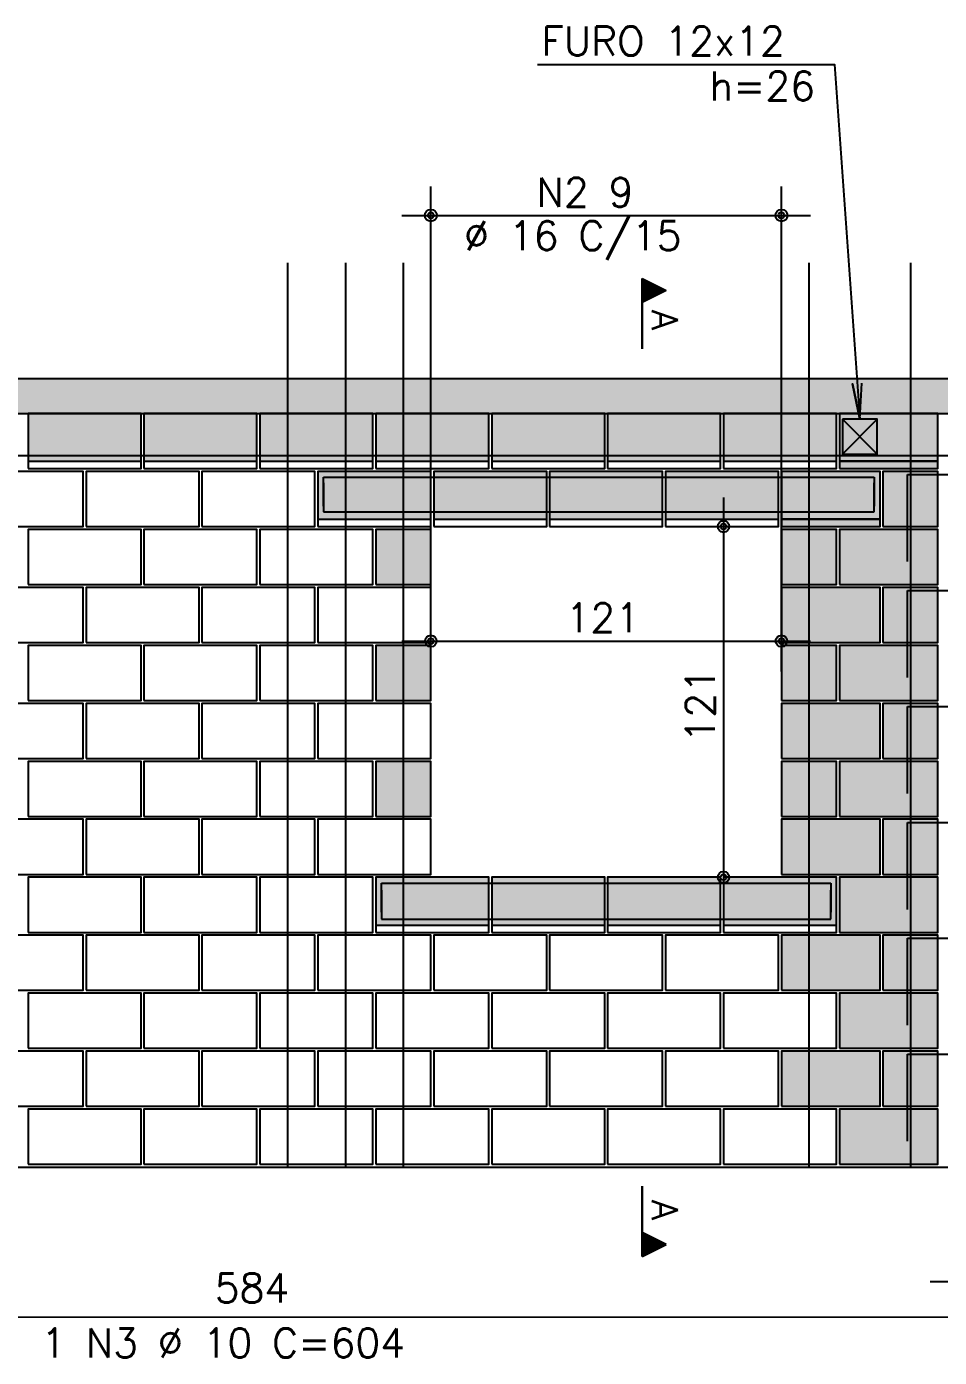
# Model space of a CAD drawing. Extents: x -1 to 122, y -1 to 61.
# Drawn here: x 13.89 to 20.19, y 26.89 to 36.08 of the extents above; entities that cross this region are included whole.
import ezdxf

# ---------------------------------------------------------------- set-up
doc = ezdxf.new("R2010")
doc.units = 0
doc.header["$MEASUREMENT"] = 0
for name, color, linetype in [('PENA_01', 1, 'CONTINUOUS'), ('PENA_02', 2, 'CONTINUOUS'), ('PENA_03', 3, 'CONTINUOUS'), ('PENA_05', 5, 'CONTINUOUS'), ('PENA_09', 254, 'CONTINUOUS'), ('PENA_11', 252, 'CONTINUOUS'), ('PENA_21', 100, 'CONTINUOUS'), ('PENA_23', 50, 'CONTINUOUS')]:
    doc.layers.add(name, color=color, linetype=linetype)
doc.styles.get("Standard").update_dxf_attribs({"font": 'ROMANS.SHX'})

msp = doc.modelspace()

# ---------------------------------------------------------------- linework, layer by layer
at = {"layer": 'PENA_01', "linetype": 'Continuous'}
for p, q in [((16.681214, 31.606575), (16.681214, 34.973258)), ((19.101214, 31.626575), (19.101214, 34.973258)), ((16.481214, 34.773258), (19.301214, 34.773258)), ((19.521624, 33.366575), (19.761624, 33.126575)), ((19.761624, 33.366575), (19.521624, 33.126575)), ((13.901214, 33.076575), (14.681214, 33.076575)), ((14.701214, 33.076575), (15.481214, 33.076575)), ((15.501214, 33.076575), (16.281214, 33.076575)), ((16.301214, 33.076575), (17.081214, 33.076575)), ((17.101214, 33.076575), (17.881214, 33.076575)), ((17.901214, 33.076575), (18.681214, 33.076575)), ((18.701214, 33.076575), (19.481214, 33.076575)), ((19.501624, 33.076575), (20.181624, 33.076575)), ((18.701214, 32.826575), (18.701214, 30.006575)), ((15.901214, 32.676575), (16.681214, 32.676575)), ((16.701214, 32.676575), (17.481214, 32.676575)), ((17.501214, 32.676575), (18.281214, 32.676575)), ((18.301214, 32.676575), (19.081214, 32.676575)), ((18.891214, 32.626575), (18.901214, 32.626575)), ((19.101624, 32.676575), (19.781624, 32.676575)), ((16.681214, 31.816575), (16.681214, 32.036824)), ((19.101214, 31.816575), (19.101214, 32.036824)), ((16.481214, 31.836824), (19.301214, 31.836824)), ((16.301214, 29.876575), (17.081214, 29.876575)), ((17.101214, 29.876575), (17.881214, 29.876575)), ((17.901214, 29.876575), (18.681214, 29.876575)), ((18.701214, 29.876575), (19.481214, 29.876575)), ((20.127269, 27.417946), (21.527232, 27.417946))]:
    msp.add_line(p, q, dxfattribs=at)
msp.add_lwpolyline([(19.521624, 33.366575), (19.521624, 33.126575), (19.761624, 33.126575), (19.761624, 33.366575), (19.521624, 33.366575)], dxfattribs=at)
at = {"layer": 'PENA_02', "linetype": 'Continuous'}
msp.add_line((9.501214, 28.206575), (31.281214, 28.206575), dxfattribs=at)
for points in [[(9.501214, 33.406575), (31.281214, 33.406575), (31.281214, 33.646575), (9.501214, 33.646575), (9.501214, 33.406575)], [(13.901214, 33.026575), (14.681214, 33.026575), (14.681214, 33.406575), (13.901214, 33.406575), (13.901214, 33.026575)], [(14.701214, 33.026575), (15.481214, 33.026575), (15.481214, 33.406575), (14.701214, 33.406575), (14.701214, 33.026575)], [(15.501214, 33.026575), (16.281214, 33.026575), (16.281214, 33.406575), (15.501214, 33.406575), (15.501214, 33.026575)], [(16.301214, 33.026575), (17.081214, 33.026575), (17.081214, 33.406575), (16.301214, 33.406575), (16.301214, 33.026575)], [(17.101214, 33.026575), (17.881214, 33.026575), (17.881214, 33.406575), (17.101214, 33.406575), (17.101214, 33.026575)], [(17.901214, 33.026575), (18.681214, 33.026575), (18.681214, 33.406575), (17.901214, 33.406575), (17.901214, 33.026575)], [(18.701214, 33.026575), (19.481214, 33.026575), (19.481214, 33.406575), (18.701214, 33.406575), (18.701214, 33.026575)], [(19.501624, 33.026575), (20.181624, 33.026575), (20.181624, 33.406575), (19.501624, 33.406575), (19.501624, 33.026575)], [(13.501214, 32.626575), (14.281214, 32.626575), (14.281214, 33.006575), (13.501214, 33.006575), (13.501214, 32.626575)], [(14.301214, 32.626575), (15.081214, 32.626575), (15.081214, 33.006575), (14.301214, 33.006575), (14.301214, 32.626575)], [(15.101214, 32.626575), (15.881214, 32.626575), (15.881214, 33.006575), (15.101214, 33.006575), (15.101214, 32.626575)], [(15.901214, 32.626575), (16.681214, 32.626575), (16.681214, 33.006575), (15.901214, 33.006575), (15.901214, 32.626575)], [(16.701214, 32.626575), (17.481214, 32.626575), (17.481214, 33.006575), (16.701214, 33.006575), (16.701214, 32.626575)], [(17.501214, 32.626575), (18.281214, 32.626575), (18.281214, 33.006575), (17.501214, 33.006575), (17.501214, 32.626575)], [(18.301214, 32.626575), (19.081214, 32.626575), (19.081214, 33.006575), (18.301214, 33.006575), (18.301214, 32.626575)], [(19.101624, 32.626575), (19.781624, 32.626575), (19.781624, 33.006575), (19.101624, 33.006575), (19.101624, 32.626575)], [(19.800803, 32.626575), (20.180803, 32.626575), (20.180803, 33.006575), (19.800803, 33.006575), (19.800803, 32.626575)], [(13.901214, 32.226575), (14.681214, 32.226575), (14.681214, 32.606575), (13.901214, 32.606575), (13.901214, 32.226575)], [(14.701214, 32.226575), (15.481214, 32.226575), (15.481214, 32.606575), (14.701214, 32.606575), (14.701214, 32.226575)], [(15.501214, 32.226575), (16.281214, 32.226575), (16.281214, 32.606575), (15.501214, 32.606575), (15.501214, 32.226575)], [(16.301214, 32.226575), (16.681214, 32.226575), (16.681214, 32.606575), (16.301214, 32.606575), (16.301214, 32.226575)], [(19.101214, 32.226575), (19.481214, 32.226575), (19.481214, 32.606575), (19.101214, 32.606575), (19.101214, 32.226575)], [(19.501624, 32.226575), (20.181624, 32.226575), (20.181624, 32.606575), (19.501624, 32.606575), (19.501624, 32.226575)], [(13.501214, 31.826575), (14.281214, 31.826575), (14.281214, 32.206575), (13.501214, 32.206575), (13.501214, 31.826575)], [(14.301214, 31.826575), (15.081214, 31.826575), (15.081214, 32.206575), (14.301214, 32.206575), (14.301214, 31.826575)], [(15.101214, 31.826575), (15.881214, 31.826575), (15.881214, 32.206575), (15.101214, 32.206575), (15.101214, 31.826575)], [(15.901214, 31.826575), (16.681214, 31.826575), (16.681214, 32.206575), (15.901214, 32.206575), (15.901214, 31.826575)], [(19.101624, 31.826575), (19.781624, 31.826575), (19.781624, 32.206575), (19.101624, 32.206575), (19.101624, 31.826575)], [(19.800803, 31.826575), (20.180803, 31.826575), (20.180803, 32.206575), (19.800803, 32.206575), (19.800803, 31.826575)], [(13.901214, 31.426575), (14.681214, 31.426575), (14.681214, 31.806575), (13.901214, 31.806575), (13.901214, 31.426575)], [(14.701214, 31.426575), (15.481214, 31.426575), (15.481214, 31.806575), (14.701214, 31.806575), (14.701214, 31.426575)], [(15.501214, 31.426575), (16.281214, 31.426575), (16.281214, 31.806575), (15.501214, 31.806575), (15.501214, 31.426575)], [(16.301214, 31.426575), (16.681214, 31.426575), (16.681214, 31.806575), (16.301214, 31.806575), (16.301214, 31.426575)], [(19.101214, 31.426575), (19.481214, 31.426575), (19.481214, 31.806575), (19.101214, 31.806575), (19.101214, 31.426575)], [(19.501624, 31.426575), (20.181624, 31.426575), (20.181624, 31.806575), (19.501624, 31.806575), (19.501624, 31.426575)], [(13.501214, 31.026575), (14.281214, 31.026575), (14.281214, 31.406575), (13.501214, 31.406575), (13.501214, 31.026575)], [(14.301214, 31.026575), (15.081214, 31.026575), (15.081214, 31.406575), (14.301214, 31.406575), (14.301214, 31.026575)], [(15.101214, 31.026575), (15.881214, 31.026575), (15.881214, 31.406575), (15.101214, 31.406575), (15.101214, 31.026575)], [(15.901214, 31.026575), (16.681214, 31.026575), (16.681214, 31.406575), (15.901214, 31.406575), (15.901214, 31.026575)], [(19.101624, 31.026575), (19.781624, 31.026575), (19.781624, 31.406575), (19.101624, 31.406575), (19.101624, 31.026575)], [(19.800803, 31.026575), (20.180803, 31.026575), (20.180803, 31.406575), (19.800803, 31.406575), (19.800803, 31.026575)], [(13.901214, 30.626575), (14.681214, 30.626575), (14.681214, 31.006575), (13.901214, 31.006575), (13.901214, 30.626575)], [(14.701214, 30.626575), (15.481214, 30.626575), (15.481214, 31.006575), (14.701214, 31.006575), (14.701214, 30.626575)], [(15.501214, 30.626575), (16.281214, 30.626575), (16.281214, 31.006575), (15.501214, 31.006575), (15.501214, 30.626575)], [(16.301214, 30.626575), (16.681214, 30.626575), (16.681214, 31.006575), (16.301214, 31.006575), (16.301214, 30.626575)], [(19.101214, 30.626575), (19.481214, 30.626575), (19.481214, 31.006575), (19.101214, 31.006575), (19.101214, 30.626575)], [(19.501624, 30.626575), (20.181624, 30.626575), (20.181624, 31.006575), (19.501624, 31.006575), (19.501624, 30.626575)], [(13.501214, 30.226575), (14.281214, 30.226575), (14.281214, 30.606575), (13.501214, 30.606575), (13.501214, 30.226575)], [(14.301214, 30.226575), (15.081214, 30.226575), (15.081214, 30.606575), (14.301214, 30.606575), (14.301214, 30.226575)], [(15.101214, 30.226575), (15.881214, 30.226575), (15.881214, 30.606575), (15.101214, 30.606575), (15.101214, 30.226575)], [(15.901214, 30.226575), (16.681214, 30.226575), (16.681214, 30.606575), (15.901214, 30.606575), (15.901214, 30.226575)], [(19.101624, 30.226575), (19.781624, 30.226575), (19.781624, 30.606575), (19.101624, 30.606575), (19.101624, 30.226575)], [(19.800803, 30.226575), (20.180803, 30.226575), (20.180803, 30.606575), (19.800803, 30.606575), (19.800803, 30.226575)], [(13.901214, 29.826575), (14.681214, 29.826575), (14.681214, 30.206575), (13.901214, 30.206575), (13.901214, 29.826575)], [(14.701214, 29.826575), (15.481214, 29.826575), (15.481214, 30.206575), (14.701214, 30.206575), (14.701214, 29.826575)], [(15.501214, 29.826575), (16.281214, 29.826575), (16.281214, 30.206575), (15.501214, 30.206575), (15.501214, 29.826575)], [(16.301214, 29.826575), (17.081214, 29.826575), (17.081214, 30.206575), (16.301214, 30.206575), (16.301214, 29.826575)], [(17.101214, 29.826575), (17.881214, 29.826575), (17.881214, 30.206575), (17.101214, 30.206575), (17.101214, 29.826575)], [(17.901214, 29.826575), (18.681214, 29.826575), (18.681214, 30.206575), (17.901214, 30.206575), (17.901214, 29.826575)], [(18.701214, 29.826575), (19.481214, 29.826575), (19.481214, 30.206575), (18.701214, 30.206575), (18.701214, 29.826575)], [(19.501624, 29.826575), (20.181624, 29.826575), (20.181624, 30.206575), (19.501624, 30.206575), (19.501624, 29.826575)], [(13.501214, 29.426575), (14.281214, 29.426575), (14.281214, 29.806575), (13.501214, 29.806575), (13.501214, 29.426575)], [(14.301214, 29.426575), (15.081214, 29.426575), (15.081214, 29.806575), (14.301214, 29.806575), (14.301214, 29.426575)], [(15.101214, 29.426575), (15.881214, 29.426575), (15.881214, 29.806575), (15.101214, 29.806575), (15.101214, 29.426575)], [(15.901214, 29.426575), (16.681214, 29.426575), (16.681214, 29.806575), (15.901214, 29.806575), (15.901214, 29.426575)], [(16.701214, 29.426575), (17.481214, 29.426575), (17.481214, 29.806575), (16.701214, 29.806575), (16.701214, 29.426575)], [(17.501214, 29.426575), (18.281214, 29.426575), (18.281214, 29.806575), (17.501214, 29.806575), (17.501214, 29.426575)], [(18.301214, 29.426575), (19.081214, 29.426575), (19.081214, 29.806575), (18.301214, 29.806575), (18.301214, 29.426575)], [(19.101624, 29.426575), (19.781624, 29.426575), (19.781624, 29.806575), (19.101624, 29.806575), (19.101624, 29.426575)], [(19.800803, 29.426575), (20.180803, 29.426575), (20.180803, 29.806575), (19.800803, 29.806575), (19.800803, 29.426575)], [(13.901214, 29.026575), (14.681214, 29.026575), (14.681214, 29.406575), (13.901214, 29.406575), (13.901214, 29.026575)], [(14.701214, 29.026575), (15.481214, 29.026575), (15.481214, 29.406575), (14.701214, 29.406575), (14.701214, 29.026575)], [(15.501214, 29.026575), (16.281214, 29.026575), (16.281214, 29.406575), (15.501214, 29.406575), (15.501214, 29.026575)], [(16.301214, 29.026575), (17.081214, 29.026575), (17.081214, 29.406575), (16.301214, 29.406575), (16.301214, 29.026575)], [(17.101214, 29.026575), (17.881214, 29.026575), (17.881214, 29.406575), (17.101214, 29.406575), (17.101214, 29.026575)], [(17.901214, 29.026575), (18.681214, 29.026575), (18.681214, 29.406575), (17.901214, 29.406575), (17.901214, 29.026575)], [(18.701214, 29.026575), (19.481214, 29.026575), (19.481214, 29.406575), (18.701214, 29.406575), (18.701214, 29.026575)], [(19.501624, 29.026575), (20.181624, 29.026575), (20.181624, 29.406575), (19.501624, 29.406575), (19.501624, 29.026575)], [(13.501214, 28.626575), (14.281214, 28.626575), (14.281214, 29.006575), (13.501214, 29.006575), (13.501214, 28.626575)], [(14.301214, 28.626575), (15.081214, 28.626575), (15.081214, 29.006575), (14.301214, 29.006575), (14.301214, 28.626575)], [(15.101214, 28.626575), (15.881214, 28.626575), (15.881214, 29.006575), (15.101214, 29.006575), (15.101214, 28.626575)], [(15.901214, 28.626575), (16.681214, 28.626575), (16.681214, 29.006575), (15.901214, 29.006575), (15.901214, 28.626575)], [(16.701214, 28.626575), (17.481214, 28.626575), (17.481214, 29.006575), (16.701214, 29.006575), (16.701214, 28.626575)], [(17.501214, 28.626575), (18.281214, 28.626575), (18.281214, 29.006575), (17.501214, 29.006575), (17.501214, 28.626575)], [(18.301214, 28.626575), (19.081214, 28.626575), (19.081214, 29.006575), (18.301214, 29.006575), (18.301214, 28.626575)], [(19.101624, 28.626575), (19.781624, 28.626575), (19.781624, 29.006575), (19.101624, 29.006575), (19.101624, 28.626575)], [(19.800803, 28.626575), (20.180803, 28.626575), (20.180803, 29.006575), (19.800803, 29.006575), (19.800803, 28.626575)], [(13.901214, 28.226575), (14.681214, 28.226575), (14.681214, 28.606575), (13.901214, 28.606575), (13.901214, 28.226575)], [(14.701214, 28.226575), (15.481214, 28.226575), (15.481214, 28.606575), (14.701214, 28.606575), (14.701214, 28.226575)], [(15.501214, 28.226575), (16.281214, 28.226575), (16.281214, 28.606575), (15.501214, 28.606575), (15.501214, 28.226575)], [(16.301214, 28.226575), (17.081214, 28.226575), (17.081214, 28.606575), (16.301214, 28.606575), (16.301214, 28.226575)], [(17.101214, 28.226575), (17.881214, 28.226575), (17.881214, 28.606575), (17.101214, 28.606575), (17.101214, 28.226575)], [(17.901214, 28.226575), (18.681214, 28.226575), (18.681214, 28.606575), (17.901214, 28.606575), (17.901214, 28.226575)], [(18.701214, 28.226575), (19.481214, 28.226575), (19.481214, 28.606575), (18.701214, 28.606575), (18.701214, 28.226575)], [(19.501624, 28.226575), (20.181624, 28.226575), (20.181624, 28.606575), (19.501624, 28.606575), (19.501624, 28.226575)]]:
    msp.add_lwpolyline(points, dxfattribs=at)
for centre, radius in [((16.681214, 34.773258), 0.041625), ((19.101214, 34.773258), 0.041625), ((16.681214, 34.773258), 0.02075), ((19.101214, 34.773258), 0.02075), ((18.701214, 32.626575), 0.04), ((18.701214, 32.626575), 0.02), ((16.681214, 31.836824), 0.04), ((19.101214, 31.836824), 0.04), ((16.681214, 31.836824), 0.02), ((19.101214, 31.836824), 0.02), ((18.701214, 30.206575), 0.04), ((18.701214, 30.206575), 0.02)]:
    msp.add_circle(centre, radius, dxfattribs=at)
at = {"layer": 'PENA_03', "linetype": 'Continuous'}
for p, q in [((18.138982, 33.852297), (18.138982, 34.338679)), ((18.138982, 34.338679), (18.304915, 34.255713)), ((18.139677, 34.337551), (18.303354, 34.255713)), ((18.304915, 34.255713), (18.139677, 34.173094)), ((18.139678, 34.337551), (18.139678, 34.173874)), ((18.303354, 34.255713), (18.139678, 34.173874)), ((18.151746, 34.332297), (18.151746, 34.179128)), ((18.16451, 34.325915), (18.16451, 34.18551)), ((18.177274, 34.319533), (18.177274, 34.191892)), ((18.190038, 34.313151), (18.190038, 34.198274)), ((18.202802, 34.306769), (18.202802, 34.204656)), ((18.215566, 34.300387), (18.215566, 34.211038)), ((18.22833, 34.294005), (18.22833, 34.21742)), ((18.241094, 34.287623), (18.241094, 34.223802)), ((18.253858, 34.281241), (18.253858, 34.230184)), ((18.266622, 34.274859), (18.266622, 34.236566)), ((18.279387, 34.268477), (18.279387, 34.242948)), ((18.292151, 34.262095), (18.292151, 34.249331)), ((18.139678, 34.173094), (18.139678, 33.852297)), ((18.691214, 32.626575), (18.691214, 32.626575)), ((16.681214, 31.616575), (16.681214, 31.616575)), ((19.101214, 31.616575), (19.101214, 31.616575)), ((16.681214, 31.406575), (16.681214, 31.406575)), ((19.101214, 31.426575), (19.101214, 31.426575)), ((18.701214, 30.206575), (18.701214, 30.206575)), ((18.138982, 28.07594), (18.138982, 27.589558)), ((18.139678, 27.755143), (18.139678, 28.07594)), ((18.304915, 27.672524), (18.139677, 27.755143)), ((18.139678, 27.590686), (18.139678, 27.754363)), ((18.303354, 27.672524), (18.139678, 27.754363)), ((18.151746, 27.59594), (18.151746, 27.749109)), ((18.16451, 27.602322), (18.16451, 27.742727)), ((18.177274, 27.608704), (18.177274, 27.736345)), ((18.190038, 27.615086), (18.190038, 27.729963)), ((18.138982, 27.589558), (18.304915, 27.672524)), ((18.139677, 27.590686), (18.303354, 27.672524)), ((18.202802, 27.621468), (18.202802, 27.723581)), ((18.215566, 27.62785), (18.215566, 27.717199)), ((18.22833, 27.634232), (18.22833, 27.710817)), ((18.241094, 27.640614), (18.241094, 27.704435)), ((18.253858, 27.646996), (18.253858, 27.698053)), ((18.266622, 27.653378), (18.266622, 27.691671)), ((18.279387, 27.65976), (18.279387, 27.685289)), ((18.292151, 27.666142), (18.292151, 27.678906))]:
    msp.add_line(p, q, dxfattribs=at)
msp.add_lwpolyline([(17.417695, 35.815091), (19.466785, 35.815091), (19.641624, 33.366575), (19.591422, 33.611483), (19.641624, 33.366575), (19.656519, 33.616131)], dxfattribs=at)
at = {"layer": 'PENA_05', "linetype": 'Continuous'}
for p, q in [((9.652244, 33.115846), (21.327232, 33.116271)), ((15.941214, 32.766575), (15.941214, 32.966575)), ((15.941214, 32.966575), (19.741624, 32.966575)), ((19.741624, 32.966575), (19.741624, 32.766575)), ((19.971214, 32.385631), (19.971214, 32.985631)), ((19.971214, 32.985631), (20.391214, 32.985631)), ((15.941214, 32.92845), (15.941214, 32.72845)), ((19.741624, 32.72845), (19.741624, 32.92845)), ((15.941214, 32.72845), (19.741624, 32.72845)), ((19.971214, 31.585631), (19.971214, 32.185631)), ((19.971214, 32.185631), (20.391214, 32.185631)), ((19.971214, 30.785631), (19.971214, 31.385631)), ((19.971214, 31.385631), (20.391214, 31.385631)), ((19.971214, 29.984765), (19.971214, 30.584765)), ((19.971214, 30.584765), (20.391214, 30.584765)), ((16.341214, 29.966575), (16.341214, 30.166575)), ((16.341214, 30.166575), (19.441214, 30.166575)), ((19.441214, 30.166575), (19.441214, 29.966575)), ((16.341214, 30.116575), (16.341214, 29.916575)), ((19.441214, 29.916575), (19.441214, 30.116575)), ((16.341214, 29.916575), (19.441214, 29.916575)), ((19.971214, 29.185631), (19.971214, 29.785631)), ((19.971214, 29.785631), (20.391214, 29.785631)), ((19.971214, 28.385631), (19.971214, 28.985631)), ((19.971214, 28.985631), (20.391214, 28.985631)), ((9.652244, 27.172227), (21.327232, 27.172652))]:
    msp.add_line(p, q, dxfattribs=at)
for points in [[(15.691214, 34.446575), (15.691214, 28.206575)], [(16.091214, 34.446575), (16.091214, 28.206575)], [(16.491214, 34.446575), (16.491214, 28.206575)], [(19.291214, 34.446575), (19.291214, 28.206575)], [(19.991624, 34.446575), (19.991624, 28.206575)]]:
    msp.add_lwpolyline(points, dxfattribs=at)
at = {"layer": 'PENA_09', "linetype": 'Continuous'}
for points in [[(13.901214, 33.076575), (14.681214, 33.076575), (14.681214, 33.406575), (13.901214, 33.406575), (13.901214, 33.076575)], [(14.701214, 33.076575), (15.481214, 33.076575), (15.481214, 33.406575), (14.701214, 33.406575), (14.701214, 33.076575)], [(15.501214, 33.076575), (16.281214, 33.076575), (16.281214, 33.406575), (15.501214, 33.406575), (15.501214, 33.076575)], [(16.301214, 33.076575), (17.081214, 33.076575), (17.081214, 33.406575), (16.301214, 33.406575), (16.301214, 33.076575)], [(17.101214, 33.076575), (17.881214, 33.076575), (17.881214, 33.406575), (17.101214, 33.406575), (17.101214, 33.076575)], [(17.901214, 33.076575), (18.681214, 33.076575), (18.681214, 33.406575), (17.901214, 33.406575), (17.901214, 33.076575)], [(18.701214, 33.076575), (19.481214, 33.076575), (19.481214, 33.406575), (18.701214, 33.406575), (18.701214, 33.076575)], [(19.501624, 33.076575), (20.181624, 33.076575), (20.181624, 33.406575), (19.501624, 33.406575), (19.501624, 33.076575)], [(15.901214, 32.676575), (16.681214, 32.676575), (16.681214, 33.006575), (15.901214, 33.006575), (15.901214, 32.676575)], [(16.701214, 32.676575), (17.481214, 32.676575), (17.481214, 33.006575), (16.701214, 33.006575), (16.701214, 32.676575)], [(17.501214, 32.676575), (18.281214, 32.676575), (18.281214, 33.006575), (17.501214, 33.006575), (17.501214, 32.676575)], [(18.301214, 32.676575), (19.081214, 32.676575), (19.081214, 33.006575), (18.301214, 33.006575), (18.301214, 32.676575)], [(19.101624, 32.676575), (19.781624, 32.676575), (19.781624, 33.006575), (19.101624, 33.006575), (19.101624, 32.676575)], [(16.301214, 29.876575), (17.081214, 29.876575), (17.081214, 30.206575), (16.301214, 30.206575), (16.301214, 29.876575)], [(17.101214, 29.876575), (17.881214, 29.876575), (17.881214, 30.206575), (17.101214, 30.206575), (17.101214, 29.876575)], [(17.901214, 29.876575), (18.681214, 29.876575), (18.681214, 30.206575), (17.901214, 30.206575), (17.901214, 29.876575)], [(18.701214, 29.876575), (19.481214, 29.876575), (19.481214, 30.206575), (18.701214, 30.206575), (18.701214, 29.876575)]]:
    msp.add_lwpolyline(points, dxfattribs=at)
for points in [[(13.901214, 33.076575), (14.681214, 33.076575), (14.681214, 33.406575)], [(13.901214, 33.076575), (14.681214, 33.406575), (13.901214, 33.406575)], [(13.901214, 33.076575), (13.901214, 33.406575), (13.901214, 33.076575)], [(14.701214, 33.076575), (15.481214, 33.076575), (15.481214, 33.406575)], [(14.701214, 33.076575), (15.481214, 33.406575), (14.701214, 33.406575)], [(14.701214, 33.076575), (14.701214, 33.406575), (14.701214, 33.076575)], [(15.501214, 33.076575), (16.281214, 33.076575), (16.281214, 33.406575)], [(15.501214, 33.076575), (16.281214, 33.406575), (15.501214, 33.406575)], [(15.501214, 33.076575), (15.501214, 33.406575), (15.501214, 33.076575)], [(16.301214, 33.076575), (17.081214, 33.076575), (17.081214, 33.406575)], [(16.301214, 33.076575), (17.081214, 33.406575), (16.301214, 33.406575)], [(16.301214, 33.076575), (16.301214, 33.406575), (16.301214, 33.076575)], [(17.101214, 33.076575), (17.881214, 33.076575), (17.881214, 33.406575)], [(17.101214, 33.076575), (17.881214, 33.406575), (17.101214, 33.406575)], [(17.101214, 33.076575), (17.101214, 33.406575), (17.101214, 33.076575)], [(17.901214, 33.076575), (18.681214, 33.076575), (18.681214, 33.406575)], [(17.901214, 33.076575), (18.681214, 33.406575), (17.901214, 33.406575)], [(17.901214, 33.076575), (17.901214, 33.406575), (17.901214, 33.076575)], [(18.701214, 33.076575), (19.481214, 33.076575), (19.481214, 33.406575)], [(18.701214, 33.076575), (19.481214, 33.406575), (18.701214, 33.406575)], [(18.701214, 33.076575), (18.701214, 33.406575), (18.701214, 33.076575)], [(19.501624, 33.076575), (20.181624, 33.076575), (20.181624, 33.406575)], [(19.501624, 33.076575), (20.181624, 33.406575), (19.501624, 33.406575)], [(19.501624, 33.076575), (19.501624, 33.406575), (19.501624, 33.076575)], [(15.901214, 32.676575), (16.681214, 32.676575), (16.681214, 33.006575)], [(15.901214, 32.676575), (16.681214, 33.006575), (15.901214, 33.006575)], [(15.901214, 32.676575), (15.901214, 33.006575), (15.901214, 32.676575)], [(16.701214, 32.676575), (17.481214, 32.676575), (17.481214, 33.006575)], [(16.701214, 32.676575), (17.481214, 33.006575), (16.701214, 33.006575)], [(16.701214, 32.676575), (16.701214, 33.006575), (16.701214, 32.676575)], [(17.501214, 32.676575), (18.281214, 32.676575), (18.281214, 33.006575)], [(17.501214, 32.676575), (18.281214, 33.006575), (17.501214, 33.006575)], [(17.501214, 32.676575), (17.501214, 33.006575), (17.501214, 32.676575)], [(18.301214, 32.676575), (19.081214, 32.676575), (19.081214, 33.006575)], [(18.301214, 32.676575), (19.081214, 33.006575), (18.301214, 33.006575)], [(18.301214, 32.676575), (18.301214, 33.006575), (18.301214, 32.676575)], [(19.101624, 32.676575), (19.781624, 32.676575), (19.781624, 33.006575)], [(19.101624, 32.676575), (19.781624, 33.006575), (19.101624, 33.006575)], [(19.101624, 32.676575), (19.101624, 33.006575), (19.101624, 32.676575)], [(16.301214, 29.876575), (17.081214, 29.876575), (17.081214, 30.206575)], [(16.301214, 29.876575), (17.081214, 30.206575), (16.301214, 30.206575)], [(16.301214, 29.876575), (16.301214, 30.206575), (16.301214, 29.876575)], [(17.101214, 29.876575), (17.881214, 29.876575), (17.881214, 30.206575)], [(17.101214, 29.876575), (17.881214, 30.206575), (17.101214, 30.206575)], [(17.101214, 29.876575), (17.101214, 30.206575), (17.101214, 29.876575)], [(17.901214, 29.876575), (18.681214, 29.876575), (18.681214, 30.206575)], [(17.901214, 29.876575), (18.681214, 30.206575), (17.901214, 30.206575)], [(17.901214, 29.876575), (17.901214, 30.206575), (17.901214, 29.876575)], [(18.701214, 29.876575), (19.481214, 29.876575), (19.481214, 30.206575)], [(18.701214, 29.876575), (19.481214, 30.206575), (18.701214, 30.206575)], [(18.701214, 29.876575), (18.701214, 30.206575), (18.701214, 29.876575)]]:
    msp.add_solid(points, dxfattribs=at)
at = {"layer": 'PENA_11', "linetype": 'Continuous'}
for points in [[(9.501214, 33.406575), (31.281214, 33.406575), (31.281214, 33.646575)], [(9.501214, 33.406575), (31.281214, 33.646575), (9.501214, 33.646575)]]:
    msp.add_solid(points, dxfattribs=at)
at = {"layer": 'PENA_21', "linetype": 'Continuous'}
for points in [[(19.501624, 33.026575), (20.181624, 33.026575), (20.181624, 33.076575), (19.501624, 33.076575), (19.501624, 33.026575)], [(19.101624, 32.626575), (19.781624, 32.626575), (19.781624, 32.676575), (19.101624, 32.676575), (19.101624, 32.626575)], [(19.501624, 32.226575), (20.181624, 32.226575), (20.181624, 32.606575), (19.501624, 32.606575), (19.501624, 32.226575)], [(19.101624, 31.826575), (19.781624, 31.826575), (19.781624, 32.206575), (19.101624, 32.206575), (19.101624, 31.826575)], [(19.501624, 31.426575), (20.181624, 31.426575), (20.181624, 31.806575), (19.501624, 31.806575), (19.501624, 31.426575)], [(19.101624, 31.026575), (19.781624, 31.026575), (19.781624, 31.406575), (19.101624, 31.406575), (19.101624, 31.026575)], [(19.501624, 30.626575), (20.181624, 30.626575), (20.181624, 31.006575), (19.501624, 31.006575), (19.501624, 30.626575)], [(19.101624, 30.226575), (19.781624, 30.226575), (19.781624, 30.606575), (19.101624, 30.606575), (19.101624, 30.226575)], [(19.501624, 29.826575), (20.181624, 29.826575), (20.181624, 30.206575), (19.501624, 30.206575), (19.501624, 29.826575)], [(19.101624, 29.426575), (19.781624, 29.426575), (19.781624, 29.806575), (19.101624, 29.806575), (19.101624, 29.426575)], [(19.501624, 29.026575), (20.181624, 29.026575), (20.181624, 29.406575), (19.501624, 29.406575), (19.501624, 29.026575)], [(19.101624, 28.626575), (19.781624, 28.626575), (19.781624, 29.006575), (19.101624, 29.006575), (19.101624, 28.626575)], [(19.501624, 28.226575), (20.181624, 28.226575), (20.181624, 28.606575), (19.501624, 28.606575), (19.501624, 28.226575)]]:
    msp.add_lwpolyline(points, dxfattribs=at)
for points in [[(19.501624, 33.026575), (20.181624, 33.026575), (20.181624, 33.076575)], [(19.501624, 33.026575), (20.181624, 33.076575), (19.501624, 33.076575)], [(19.501624, 33.026575), (19.501624, 33.076575), (19.501624, 33.026575)], [(19.101624, 32.626575), (19.781624, 32.626575), (19.781624, 32.676575)], [(19.101624, 32.626575), (19.781624, 32.676575), (19.101624, 32.676575)], [(19.101624, 32.626575), (19.101624, 32.676575), (19.101624, 32.626575)], [(19.501624, 32.226575), (20.181624, 32.226575), (20.181624, 32.606575)], [(19.501624, 32.226575), (20.181624, 32.606575), (19.501624, 32.606575)], [(19.501624, 32.226575), (19.501624, 32.606575), (19.501624, 32.226575)], [(19.101624, 31.826575), (19.781624, 31.826575), (19.781624, 32.206575)], [(19.101624, 31.826575), (19.781624, 32.206575), (19.101624, 32.206575)], [(19.101624, 31.826575), (19.101624, 32.206575), (19.101624, 31.826575)], [(19.501624, 31.426575), (20.181624, 31.426575), (20.181624, 31.806575)], [(19.501624, 31.426575), (20.181624, 31.806575), (19.501624, 31.806575)], [(19.501624, 31.426575), (19.501624, 31.806575), (19.501624, 31.426575)], [(19.101624, 31.026575), (19.781624, 31.026575), (19.781624, 31.406575)], [(19.101624, 31.026575), (19.781624, 31.406575), (19.101624, 31.406575)], [(19.101624, 31.026575), (19.101624, 31.406575), (19.101624, 31.026575)], [(19.501624, 30.626575), (20.181624, 30.626575), (20.181624, 31.006575)], [(19.501624, 30.626575), (20.181624, 31.006575), (19.501624, 31.006575)], [(19.501624, 30.626575), (19.501624, 31.006575), (19.501624, 30.626575)], [(19.101624, 30.226575), (19.781624, 30.226575), (19.781624, 30.606575)], [(19.101624, 30.226575), (19.781624, 30.606575), (19.101624, 30.606575)], [(19.101624, 30.226575), (19.101624, 30.606575), (19.101624, 30.226575)], [(19.501624, 29.826575), (20.181624, 29.826575), (20.181624, 30.206575)], [(19.501624, 29.826575), (20.181624, 30.206575), (19.501624, 30.206575)], [(19.501624, 29.826575), (19.501624, 30.206575), (19.501624, 29.826575)], [(19.101624, 29.426575), (19.781624, 29.426575), (19.781624, 29.806575)], [(19.101624, 29.426575), (19.781624, 29.806575), (19.101624, 29.806575)], [(19.101624, 29.426575), (19.101624, 29.806575), (19.101624, 29.426575)], [(19.501624, 29.026575), (20.181624, 29.026575), (20.181624, 29.406575)], [(19.501624, 29.026575), (20.181624, 29.406575), (19.501624, 29.406575)], [(19.501624, 29.026575), (19.501624, 29.406575), (19.501624, 29.026575)], [(19.101624, 28.626575), (19.781624, 28.626575), (19.781624, 29.006575)], [(19.101624, 28.626575), (19.781624, 29.006575), (19.101624, 29.006575)], [(19.101624, 28.626575), (19.101624, 29.006575), (19.101624, 28.626575)], [(19.501624, 28.226575), (20.181624, 28.226575), (20.181624, 28.606575)], [(19.501624, 28.226575), (20.181624, 28.606575), (19.501624, 28.606575)], [(19.501624, 28.226575), (19.501624, 28.606575), (19.501624, 28.226575)]]:
    msp.add_solid(points, dxfattribs=at)
at = {"layer": 'PENA_23', "linetype": 'Continuous'}
for points in [[(19.800803, 32.626575), (20.180803, 32.626575), (20.180803, 33.006575), (19.800803, 33.006575), (19.800803, 32.626575)], [(16.301214, 32.226575), (16.681214, 32.226575), (16.681214, 32.606575), (16.301214, 32.606575), (16.301214, 32.226575)], [(19.101214, 32.226575), (19.481214, 32.226575), (19.481214, 32.606575), (19.101214, 32.606575), (19.101214, 32.226575)], [(19.800803, 31.826575), (20.180803, 31.826575), (20.180803, 32.206575), (19.800803, 32.206575), (19.800803, 31.826575)], [(16.301214, 31.426575), (16.681214, 31.426575), (16.681214, 31.806575), (16.301214, 31.806575), (16.301214, 31.426575)], [(19.101214, 31.426575), (19.481214, 31.426575), (19.481214, 31.806575), (19.101214, 31.806575), (19.101214, 31.426575)], [(19.800803, 31.026575), (20.180803, 31.026575), (20.180803, 31.406575), (19.800803, 31.406575), (19.800803, 31.026575)], [(16.301214, 30.626575), (16.681214, 30.626575), (16.681214, 31.006575), (16.301214, 31.006575), (16.301214, 30.626575)], [(19.101214, 30.626575), (19.481214, 30.626575), (19.481214, 31.006575), (19.101214, 31.006575), (19.101214, 30.626575)], [(19.800803, 30.226575), (20.180803, 30.226575), (20.180803, 30.606575), (19.800803, 30.606575), (19.800803, 30.226575)], [(19.800803, 29.426575), (20.180803, 29.426575), (20.180803, 29.806575), (19.800803, 29.806575), (19.800803, 29.426575)], [(19.800803, 28.626575), (20.180803, 28.626575), (20.180803, 29.006575), (19.800803, 29.006575), (19.800803, 28.626575)]]:
    msp.add_lwpolyline(points, dxfattribs=at)
for points in [[(19.800803, 32.626575), (20.180803, 32.626575), (20.180803, 33.006575)], [(19.800803, 32.626575), (20.180803, 33.006575), (19.800803, 33.006575)], [(19.800803, 32.626575), (19.800803, 33.006575), (19.800803, 32.626575)], [(16.301214, 32.226575), (16.681214, 32.226575), (16.681214, 32.606575)], [(16.301214, 32.226575), (16.681214, 32.606575), (16.301214, 32.606575)], [(16.301214, 32.226575), (16.301214, 32.606575), (16.301214, 32.226575)], [(19.101214, 32.226575), (19.481214, 32.226575), (19.481214, 32.606575)], [(19.101214, 32.226575), (19.481214, 32.606575), (19.101214, 32.606575)], [(19.101214, 32.226575), (19.101214, 32.606575), (19.101214, 32.226575)], [(19.800803, 31.826575), (20.180803, 31.826575), (20.180803, 32.206575)], [(19.800803, 31.826575), (20.180803, 32.206575), (19.800803, 32.206575)], [(19.800803, 31.826575), (19.800803, 32.206575), (19.800803, 31.826575)], [(16.301214, 31.426575), (16.681214, 31.426575), (16.681214, 31.806575)], [(16.301214, 31.426575), (16.681214, 31.806575), (16.301214, 31.806575)], [(16.301214, 31.426575), (16.301214, 31.806575), (16.301214, 31.426575)], [(19.101214, 31.426575), (19.481214, 31.426575), (19.481214, 31.806575)], [(19.101214, 31.426575), (19.481214, 31.806575), (19.101214, 31.806575)], [(19.101214, 31.426575), (19.101214, 31.806575), (19.101214, 31.426575)], [(19.800803, 31.026575), (20.180803, 31.026575), (20.180803, 31.406575)], [(19.800803, 31.026575), (20.180803, 31.406575), (19.800803, 31.406575)], [(19.800803, 31.026575), (19.800803, 31.406575), (19.800803, 31.026575)], [(16.301214, 30.626575), (16.681214, 30.626575), (16.681214, 31.006575)], [(16.301214, 30.626575), (16.681214, 31.006575), (16.301214, 31.006575)], [(16.301214, 30.626575), (16.301214, 31.006575), (16.301214, 30.626575)], [(19.101214, 30.626575), (19.481214, 30.626575), (19.481214, 31.006575)], [(19.101214, 30.626575), (19.481214, 31.006575), (19.101214, 31.006575)], [(19.101214, 30.626575), (19.101214, 31.006575), (19.101214, 30.626575)], [(19.800803, 30.226575), (20.180803, 30.226575), (20.180803, 30.606575)], [(19.800803, 30.226575), (20.180803, 30.606575), (19.800803, 30.606575)], [(19.800803, 30.226575), (19.800803, 30.606575), (19.800803, 30.226575)], [(19.800803, 29.426575), (20.180803, 29.426575), (20.180803, 29.806575)], [(19.800803, 29.426575), (20.180803, 29.806575), (19.800803, 29.806575)], [(19.800803, 29.426575), (19.800803, 29.806575), (19.800803, 29.426575)], [(19.800803, 28.626575), (20.180803, 28.626575), (20.180803, 29.006575)], [(19.800803, 28.626575), (20.180803, 29.006575), (19.800803, 29.006575)], [(19.800803, 28.626575), (19.800803, 29.006575), (19.800803, 28.626575)]]:
    msp.add_solid(points, dxfattribs=at)

# ---------------------------------------------------------------- texts
at = {"layer": 'PENA_03', "linetype": 'Continuous'}
for s, p in [('FURO 12x12', (17.444448, 35.876018)), ('h=26', (18.604655, 35.56629)), ('N2 9', (17.411214, 34.833258)), ('%%c 16 C/15', (16.911214, 34.533258)), ('121', (17.611214, 31.896824)), ('1 N3 %%c 10 C=604', (13.99188, 26.893965))]:
    msp.add_text(s, height=0.2, dxfattribs=at).set_placement(p)
for s, height, rotation, p in [('A', 0.18, 270, (18.206011, 34.12028)), ('121', 0.2, 90, (18.641214, 31.136575)), ('A', 0.18, 270, (18.206011, 27.979386)), ('584', 0.2, 0.002086, (15.189735, 27.272429))]:
    msp.add_text(s, height=height, rotation=rotation, dxfattribs=at).set_placement(p)

doc.saveas('drawing.dxf')
